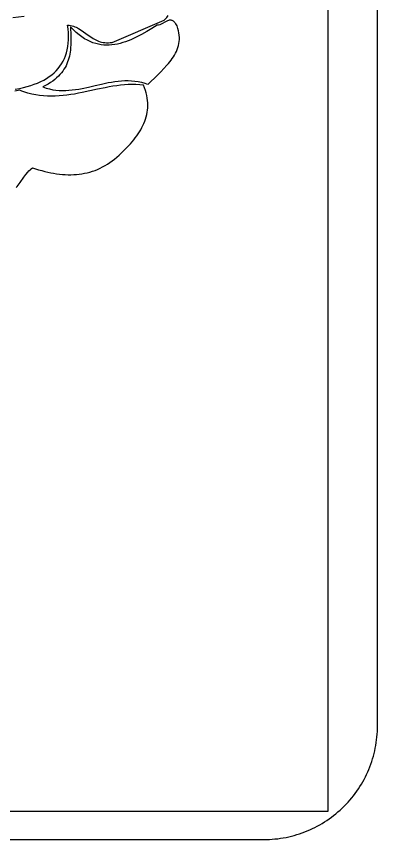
# Model space of a CAD drawing. Header units: metres. Extents: x 0 to 50, y 0 to 50.4.
# Drawn here: x 40.48 to 50, y 0 to 21.72 of the extents above; entities that cross this region are included whole.
import ezdxf

# ---------------------------------------------------------------- set-up
doc = ezdxf.new("R2010")
doc.units = ezdxf.units.M

msp = doc.modelspace()

# ---------------------------------------------------------------- linework, layer by layer
for points in [[(48.687332, 50.388209), (48.687332, 0.740119), (3.959438, 0.740119), (3.959438, 50.388209)], [(3, 0), (47, 0), (47, 0), (47.074492, 0.000924), (47.148761, 0.003687), (47.222779, 0.008277), (47.296513, 0.01468), (47.369934, 0.022884), (47.443009, 0.032877), (47.51571, 0.044646), (47.588004, 0.058177), (47.659861, 0.073458), (47.731251, 0.090477), (47.802143, 0.10922), (47.872505, 0.129676), (47.942308, 0.15183), (48.01152, 0.175671), (48.080111, 0.201186), (48.14805, 0.228361), (48.215307, 0.257185), (48.281849, 0.287645), (48.347648, 0.319727), (48.412671, 0.35342), (48.476889, 0.388709), (48.540271, 0.425584), (48.602785, 0.46403), (48.664402, 0.504035), (48.725089, 0.545587), (48.784818, 0.588672), (48.843556, 0.633279), (48.901274, 0.679394), (48.957939, 0.727004), (49.013523, 0.776097), (49.067994, 0.826659), (49.12132, 0.87868), (49.12132, 0.87868), (49.173341, 0.932006), (49.223903, 0.986477), (49.272996, 1.042061), (49.320606, 1.098726), (49.366721, 1.156444), (49.411328, 1.215182), (49.454413, 1.274911), (49.495965, 1.335598), (49.53597, 1.397215), (49.574416, 1.459729), (49.611291, 1.523111), (49.64658, 1.587329), (49.680273, 1.652352), (49.712355, 1.718151), (49.742815, 1.784693), (49.771639, 1.85195), (49.798814, 1.919889), (49.824329, 1.98848), (49.84817, 2.057692), (49.870324, 2.127495), (49.89078, 2.197857), (49.909523, 2.268749), (49.926542, 2.340139), (49.941823, 2.411996), (49.955354, 2.48429), (49.967123, 2.556991), (49.977116, 2.630066), (49.98532, 2.703487), (49.991723, 2.777221), (49.996313, 2.851239), (49.999076, 2.925508), (50, 3), (50, 47)], [(40.683058, 21.718183), (40.535834, 21.700496), (40.38856, 21.680215)], [(40.452269, 19.796029), (40.560858, 19.81618), (40.665242, 19.83916), (40.765399, 19.864988), (40.861307, 19.893681), (40.952944, 19.925259), (41.040287, 19.959738), (41.123314, 19.997137), (41.202003, 20.037475), (41.276332, 20.080768), (41.346278, 20.127035), (41.41182, 20.176295), (41.472934, 20.228565), (41.529599, 20.283863), (41.581793, 20.342207), (41.629493, 20.403616), (41.672677, 20.468108), (41.711323, 20.5357), (41.745409, 20.606411), (41.774911, 20.680258), (41.79981, 20.757261), (41.820081, 20.837436), (41.835702, 20.920802), (41.846653, 21.007377), (41.852909, 21.097179), (41.85445, 21.190227), (41.851252, 21.286537), (41.843294, 21.386129), (41.830553, 21.48902), (41.830553, 21.48902), (41.870994, 21.485415), (41.910031, 21.479097), (41.94778, 21.470268), (41.984358, 21.45913), (42.01988, 21.445885), (42.054464, 21.430737), (42.088224, 21.413888), (42.121279, 21.395539), (42.185735, 21.355154), (42.248762, 21.311203), (42.374253, 21.219074), (42.438579, 21.174135), (42.505198, 21.132106), (42.539659, 21.112688), (42.575042, 21.094605), (42.611464, 21.078059), (42.649041, 21.063253), (42.68789, 21.050388), (42.728127, 21.039667), (42.769868, 21.031293), (42.81323, 21.025468), (42.858329, 21.022395), (42.90528, 21.022275), (42.954202, 21.025311), (43.005209, 21.031706), (44.371593, 21.619553), (44.371593, 21.619553), (44.411211, 21.653391), (44.441847, 21.684697), (44.464074, 21.71364), (44.478467, 21.740391)], [(41.911048, 21.438752), (41.911048, 21.438752), (41.918533, 21.211262), (41.919569, 21.099261), (41.917183, 20.988715), (41.910164, 20.879845), (41.904539, 20.826106), (41.897301, 20.772869), (41.888298, 20.720161), (41.87738, 20.668008), (41.864394, 20.616439), (41.84919, 20.565482), (41.831615, 20.515162), (41.811519, 20.465509), (41.788749, 20.416549), (41.763154, 20.368311), (41.734583, 20.32082), (41.702884, 20.274106), (41.667906, 20.228194), (41.629498, 20.183114), (41.587506, 20.138892), (41.541781, 20.095556), (41.492171, 20.053133), (41.438524, 20.01165), (41.380688, 19.971136), (41.318513, 19.931617), (41.251846, 19.893121), (41.180536, 19.855676), (41.180536, 19.855676), (41.223323, 19.839832), (41.266116, 19.825611), (41.351722, 19.801832), (41.437358, 19.783918), (41.523029, 19.77145), (41.608737, 19.764007), (41.694489, 19.761167), (41.780287, 19.762511), (41.866136, 19.767618), (41.952041, 19.776068), (42.038004, 19.787439), (42.124031, 19.801312), (42.210125, 19.817266), (42.382532, 19.853734), (42.555259, 19.893479), (42.728339, 19.933137), (42.901805, 19.969343), (42.988693, 19.985101), (43.07569, 19.998734), (43.162799, 20.009822), (43.250027, 20.017944), (43.337375, 20.022681), (43.424849, 20.023611), (43.512453, 20.020313), (43.60019, 20.012368), (43.688065, 19.999355), (43.776083, 19.980852), (43.864246, 19.956441), (43.908384, 19.941888), (43.95256, 19.925699), (43.95256, 19.925699), (44.034139, 20.008406), (44.118146, 20.090886), (44.287495, 20.256905), (44.369861, 20.341308), (44.448706, 20.427219), (44.486343, 20.470875), (44.522541, 20.515071), (44.557116, 20.559859), (44.58988, 20.605295), (44.620648, 20.651433), (44.649234, 20.698327), (44.675452, 20.74603), (44.699116, 20.794598), (44.720041, 20.844083), (44.738039, 20.894542), (44.752926, 20.946026), (44.764515, 20.998591), (44.772621, 21.052291), (44.777057, 21.10718), (44.777638, 21.163312), (44.774177, 21.220741), (44.766488, 21.279521), (44.754387, 21.339707), (44.737686, 21.401352), (44.7162, 21.464511), (44.7162, 21.464511), (44.700771, 21.493603), (44.685257, 21.519125), (44.669663, 21.541248), (44.65399, 21.560148), (44.638242, 21.575995), (44.62242, 21.588964), (44.606528, 21.599227), (44.590567, 21.606958), (44.574542, 21.612329), (44.558453, 21.615513), (44.542304, 21.616683), (44.526097, 21.616012), (44.509836, 21.613674), (44.493521, 21.609841), (44.460745, 21.598382), (44.42779, 21.583019), (44.394676, 21.565137), (44.328053, 21.527347), (44.294587, 21.510208), (44.261044, 21.496084), (44.227446, 21.48636), (44.210632, 21.48358), (44.193812, 21.482418), (44.193812, 21.482418), (44.054288, 21.399224), (43.914707, 21.31775), (43.774991, 21.239926), (43.705058, 21.202986), (43.635062, 21.167683), (43.564993, 21.134258), (43.494843, 21.102951), (43.4246, 21.074005), (43.354256, 21.047661), (43.2838, 21.02416), (43.213223, 21.003743), (43.142515, 20.986651), (43.071667, 20.973127), (43.000668, 20.963411), (42.92951, 20.957745), (42.858181, 20.956369), (42.786674, 20.959526), (42.714977, 20.967456), (42.643081, 20.980401), (42.570976, 20.998602), (42.498654, 21.0223), (42.426103, 21.051737), (42.353315, 21.087155), (42.280279, 21.128793), (42.206986, 21.176894), (42.133426, 21.2317), (42.059589, 21.29345), (41.985466, 21.362387), (41.911048, 21.438752)], [(40.472179, 17.201389), (40.500165, 17.232632), (40.527135, 17.265078), (40.578793, 17.332725), (40.678364, 17.473013), (40.729348, 17.542218), (40.783179, 17.608507), (40.811643, 17.640021), (40.841394, 17.670161), (40.872626, 17.698713), (40.905529, 17.725462), (40.905529, 17.725462), (40.986782, 17.698238), (41.067515, 17.673026), (41.147716, 17.649868), (41.227373, 17.628805), (41.306474, 17.609879), (41.385008, 17.593131), (41.462962, 17.578603), (41.540324, 17.566337), (41.617083, 17.556374), (41.693225, 17.548756), (41.768741, 17.543524), (41.843617, 17.540721), (41.917841, 17.540387), (41.991402, 17.542565), (42.064288, 17.547296), (42.136487, 17.554622), (42.207986, 17.564583), (42.278774, 17.577223), (42.348839, 17.592582), (42.418169, 17.610702), (42.486751, 17.631625), (42.554575, 17.655393), (42.621628, 17.682046), (42.687898, 17.711627), (42.753373, 17.744177), (42.818041, 17.779738), (42.88189, 17.818351), (42.944909, 17.860059), (43.007085, 17.904902), (43.068406, 17.952923), (43.128861, 18.004162), (43.188437, 18.058663), (43.188437, 18.058663), (43.293382, 18.15761), (43.393252, 18.25769), (43.487289, 18.359132), (43.531883, 18.410436), (43.574734, 18.462165), (43.615748, 18.51435), (43.654828, 18.567019), (43.691882, 18.6202), (43.726813, 18.673921), (43.759526, 18.728213), (43.789928, 18.783103), (43.817923, 18.83862), (43.843416, 18.894792), (43.866313, 18.951649), (43.886518, 19.009218), (43.903937, 19.06753), (43.918474, 19.126611), (43.930036, 19.186491), (43.938527, 19.247199), (43.943852, 19.308763), (43.945916, 19.371212), (43.944625, 19.434575), (43.939884, 19.498879), (43.931597, 19.564154), (43.919671, 19.630429), (43.904009, 19.697732), (43.884518, 19.766092), (43.861102, 19.835537), (43.833667, 19.906096), (43.833667, 19.906096), (43.732391, 19.915654), (43.631235, 19.920507), (43.530182, 19.921039), (43.429217, 19.91763), (43.328323, 19.910661), (43.227483, 19.900514), (43.126683, 19.88757), (43.025904, 19.87221), (42.925131, 19.854816), (42.824348, 19.835769), (42.622686, 19.79424), (42.420788, 19.750674), (42.218522, 19.708122), (42.117211, 19.688179), (42.015759, 19.669634), (41.914151, 19.652867), (41.812369, 19.63826), (41.710398, 19.626194), (41.608222, 19.61705), (41.505823, 19.61121), (41.403186, 19.609056), (41.300295, 19.610967), (41.197132, 19.617326), (41.093683, 19.628515), (40.98993, 19.644913), (40.885858, 19.666903), (40.78145, 19.694866), (40.729115, 19.711206), (40.676689, 19.729183), (40.624172, 19.748843), (40.571561, 19.770235), (40.571561, 19.770235), (40.441928, 19.740812)]]:
    msp.add_lwpolyline(points)

doc.saveas('drawing.dxf')
